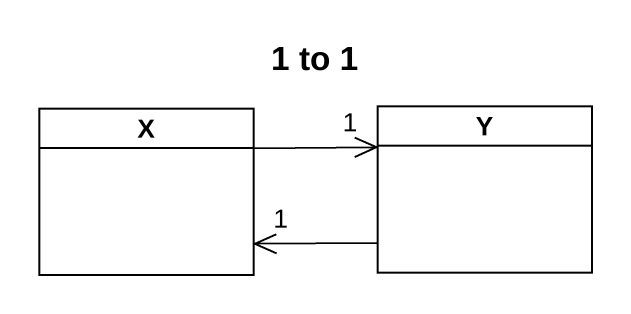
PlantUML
@startuml
title 1 to 1
hide circle
hide empty members
class "X" as X_
class Y
X_ -right-> "1" Y
Y -left-> "1" X_
@enduml
